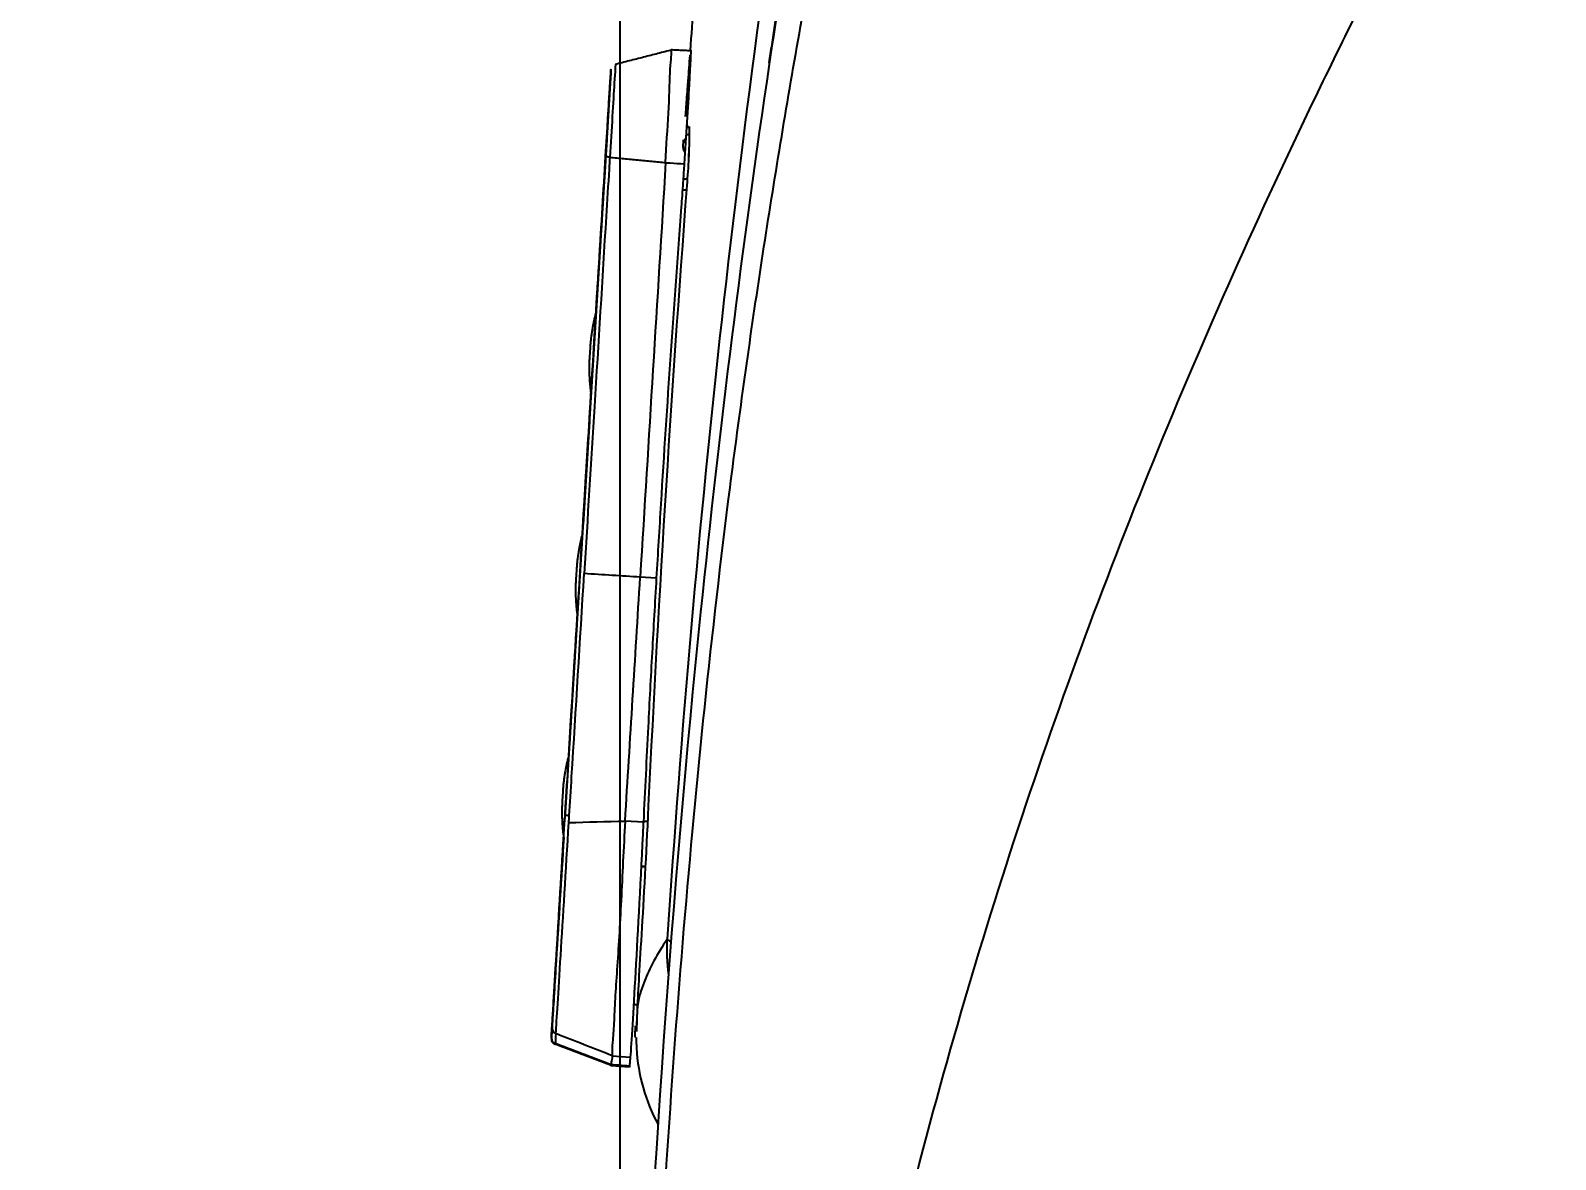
# Model space of a CAD drawing. Header units: millimetres. Extents: x 28 to 2363, y 8 to 1657.
# Drawn here: x 969.2 to 1096.7, y 1214.9 to 1309.3 of the extents above; entities that cross this region are included whole.
import ezdxf

# ---------------------------------------------------------------- set-up
doc = ezdxf.new("R2010")
doc.units = ezdxf.units.MM
doc.layers.get('Defpoints').update_dxf_attribs({"linetype": 'CONTINUOUS'})
doc.layers.add('1LINE', color=7, linetype='CONTINUOUS')
doc.styles.add('Annotative', font='malgun.ttf')
doc.dimstyles.new('WOO', dxfattribs={"dimtxt": 20, "dimasz": 2, "dimexe": 1.25, "dimexo": 0.3, "dimgap": 1, "dimtad": 1, "dimdec": 1, "dimzin": 1, "dimdsep": 46, "dimtxsty": 'Annotative', "dimcen": 0, "dimclrd": 1, "dimclre": 1, "dimclrt": 2, "dimadec": 0, "dimazin": 0, "dimtfac": 1, "dimtdec": 1, "dimtofl": 0, "dimtmove": 0, "dimatfit": 3, "dimfxl": 0, "dimarcsym": 0})

# ---------------------------------------------------------------- blocks, each defined once
blk = doc.blocks.new('*D14')
at = {"layer": '1LINE', "color": 1, "lineweight": -2}
for p, q in [((1018.46, 1128.39), (1018.46, 1432.02)), ((1417.8, 1144.1), (1417.8, 1432.02)), ((1020.46, 1430.77), (1415.8, 1430.77))]:
    blk.add_line(p, q, dxfattribs=at)
at = {"layer": '1LINE', "color": 1}
for points in [[(1020.46, 1431.1), (1020.46, 1430.44), (1018.46, 1430.77)], [(1415.8, 1431.1), (1415.8, 1430.44), (1417.8, 1430.77)]]:
    blk.add_solid(points, dxfattribs=at)
at = {"layer": 'Defpoints', "color": 0}
for p in [(1417.8, 1430.77), (1417.8, 1143.8), (1018.46, 1128.09)]:
    blk.add_point(p, dxfattribs=at)
at = {"layer": '1LINE', "color": 2, "insert": (1215.24, 1442.1), "char_height": 20, "attachment_point": 5, "style": 'Annotative'}
blk.add_mtext('400', dxfattribs=at)
blk = doc.blocks.new('*D16')
at = {"layer": '1LINE', "color": 1, "lineweight": -2}
for p, q in [((1047.72, 1371.29), (872.26, 1371.29)), ((873.51, 1369.29), (873.51, 849.16)), ((1218.37, 847.16), (872.26, 847.16))]:
    blk.add_line(p, q, dxfattribs=at)
at = {"layer": '1LINE', "color": 1}
for points in [[(873.18, 1369.29), (873.84, 1369.29), (873.51, 1371.29)], [(873.18, 849.16), (873.84, 849.16), (873.51, 847.16)]]:
    blk.add_solid(points, dxfattribs=at)
at = {"layer": 'Defpoints', "color": 0}
for p in [(1048.02, 1371.29), (873.51, 847.16), (1218.67, 847.16)]:
    blk.add_point(p, dxfattribs=at)
at = {"layer": '1LINE', "color": 2, "insert": (862.18, 1109.23), "char_height": 20, "attachment_point": 5, "rotation": 90, "style": 'Annotative'}
blk.add_mtext('525', dxfattribs=at)

msp = doc.modelspace()

# ---------------------------------------------------------------- linework, layer by layer
at = {"layer": '1LINE', "linetype": 'Continuous'}
for p, q in [((1017.63, 1304.89), (1017.24, 1298.5)), ((1024.25, 1300.57), (1023.98, 1300.57)), ((1017.24, 1298.5), (1013.85, 1243.43)), ((1023.68, 1295.99), (1024.01, 1295.99)), ((1024.08, 1296.86), (1023.74, 1296.86)), ((1015.95, 1282.77), (1015.9, 1282.02)), ((1014.81, 1264.19), (1014.76, 1263.44)), ((1021.49, 1263.51), (1020.14, 1263.6)), ((1013.66, 1245.64), (1013.62, 1244.89)), ((1020.41, 1243.11), (1018.88, 1243.2)), ((1020.41, 1243.19), (1020.76, 1243.19)), ((1020.57, 1239.41), (1020.22, 1239.41)), ((1013.09, 1231.23), (1012.73, 1225.27)), ((1019.58, 1227.86), (1019.91, 1227.86)), ((1017.8, 1223.58), (1019.31, 1223.46)), ((1017.72, 1222.77), (1019.24, 1222.65))]:
    msp.add_line(p, q, dxfattribs=at)
for centre, major_axis, ratio, start_param, end_param in [((1024.25, 1299.88), (-0.499, 0.027), 0.999847, 5.408921, 6.266006), ((1024.27, 1300.13), (0.5, -0.014), 0.999848, 1.598464, 2.070534), ((1024.27, 1300.13), (-0.365, -0.342), 0.999999, 3.958544, 4.416369), ((1024.23, 1299.48), (-0.499, 0.036), 0.901878, 0.000685, 0.874963), ((1024.39, 1233.26), (-2, 0.13), 0.219135, 0.125652, 0.578471), ((1013.21, 1224.98), (0.5, 0), 1, 3.080103, 4.303778)]:
    msp.add_ellipse(centre, major_axis=major_axis, ratio=ratio, start_param=start_param, end_param=end_param, dxfattribs=at)
for points, knots in [([(1218.67, 848.72), (1214.86, 848.79), (1207.5, 848.92), (1196.91, 850.05), (1185.19, 852), (1171.59, 855.4), (1155.8, 861.06), (1137.9, 869.76), (1123.14, 879.81), (1111.54, 889.73), (1101.21, 899.51), (1085.52, 916.55), (1070.28, 937.55), (1057.78, 959.14), (1049.23, 976.42), (1042.07, 993.56), (1036.96, 1008.12), (1033.49, 1019.34), (1031.03, 1028.14), (1028.73, 1037.29), (1024.72, 1055.62), (1022.07, 1074.42), (1020.59, 1092.99), (1019.86, 1105.43), (1019.4, 1121.04), (1019.41, 1139.81), (1019.85, 1159.2), (1020.5, 1177.9), (1021.56, 1202.8), (1023.49, 1233.28), (1026.62, 1264.04), (1030, 1288.46), (1032.99, 1306.85), (1035.82, 1322.06), (1038.11, 1333.51), (1039.24, 1338.84), (1039.74, 1341.22)], [0, 0, 0, 0, 0.018946, 0.036614, 0.053001, 0.078065, 0.106249, 0.136388, 0.176904, 0.194704, 0.212376, 0.247738, 0.30991, 0.340983, 0.371843, 0.405858, 0.433404, 0.448643, 0.464291, 0.478876, 0.49559, 0.55773, 0.57326, 0.588809, 0.62002, 0.651428, 0.682817, 0.717371, 0.745505, 0.808517, 0.872207, 0.904588, 0.937476, 0.970643, 0.986922, 1, 1, 1, 1]), ([(1089.01, 1328.45), (1088.02, 1326.51), (1085.79, 1322.16), (1081.05, 1312.85), (1072.46, 1295.45), (1061.23, 1269.85), (1049.73, 1237.78), (1040.45, 1204.26), (1033.55, 1169.12), (1028.51, 1132.82), (1027.24, 1101.69), (1029.18, 1076.81), (1031.54, 1058.22), (1035.03, 1039.69), (1039.69, 1021.29), (1045.28, 1003.21), (1054.24, 979.39), (1068.04, 951.01), (1085.71, 924.74), (1099.86, 908.07), (1108.58, 898.96), (1117.62, 890.12), (1129.72, 879.96), (1145.69, 869.74), (1159.98, 862.99), (1171.88, 858.62), (1182.03, 855.56), (1193.39, 853.01), (1205.96, 851.17), (1214.43, 850.8), (1218.67, 850.62)], [0, 0, 0, 0, 0.012507, 0.028169, 0.059983, 0.123214, 0.185248, 0.247141, 0.309619, 0.372607, 0.435239, 0.466362, 0.497482, 0.528744, 0.560227, 0.591849, 0.622902, 0.686811, 0.748464, 0.7798, 0.795457, 0.811186, 0.842678, 0.873857, 0.905195, 0.921072, 0.936872, 0.957903, 0.978899, 1, 1, 1, 1]), ([(1025.72, 1325.34), (1025.67, 1324.67), (1025.61, 1324.01), (1025.34, 1320.68), (1025.12, 1318.03), (1024.71, 1312.79), (1024.51, 1310.21), (1024.31, 1307.63)], [0, 0, 0, 0, 0.112584, 0.112584, 0.562921, 0.562921, 1, 1, 1, 1]), ([(1022.27, 1298.26), (1022.31, 1299.67), (1022.44, 1301.09), (1022.59, 1303.69), (1022.6, 1304.86), (1022.68, 1306.66), (1022.77, 1307.27), (1022.77, 1307.61), (1022.76, 1307.65), (1022.76, 1307.67)], [0, 0, 0, 0, 0.308457, 0.308457, 0.616914, 0.616914, 0.925371, 0.925371, 1, 1, 1, 1]), ([(1024.38, 1307.62), (1024.38, 1307.63), (1024.34, 1306.56), (1024.13, 1302.94), (1023.97, 1300.49), (1023.82, 1298.16)], [0, 0, 0, 0, 0.5, 0.5, 1, 1, 1, 1]), ([(1017.25, 1298.78), (1017.39, 1300.95), (1017.52, 1303.16), (1017.69, 1305.93), (1017.72, 1306.41), (1017.68, 1305.74)], [0, 0, 0, 0, 0.5, 0.5, 1, 1, 1, 1]), ([(1018.07, 1306.49), (1018.07, 1306.49), (1018.04, 1305.93), (1017.89, 1303.41), (1017.74, 1301), (1017.6, 1298.71)], [0, 0, 0, 0, 0.411547, 0.411547, 1, 1, 1, 1]), ([(1030.93, 1306.49), (1028.68, 1291.34), (1026.77, 1276.07), (1022.76, 1236.9), (1021.1, 1212.86), (1019.49, 1176.55), (1019.05, 1164.41), (1018.46, 1140.09), (1018.34, 1127.9), (1018.86, 1103.46), (1019.52, 1091.22), (1022.03, 1066.69), (1023.87, 1054.46), (1031.46, 1018.15), (1039.28, 994.43), (1055.02, 961.02), (1060.95, 950.22), (1074.35, 929.33), (1081.71, 919.42), (1093.73, 905.45), (1097.9, 900.93), (1106.6, 892.22), (1111.11, 888), (1125.41, 876.03), (1135.86, 869.16), (1158.22, 858.21), (1170.05, 854.06), (1194.01, 848.55), (1206.22, 847.16), (1218.67, 847.16)], [0, 0, 0, 0, 0.084728, 0.084728, 0.215481, 0.215481, 0.280857, 0.280857, 0.346234, 0.346234, 0.411611, 0.411611, 0.476987, 0.476987, 0.60774, 0.60774, 0.673117, 0.673117, 0.738494, 0.738494, 0.771182, 0.771182, 0.80387, 0.80387, 0.869247, 0.869247, 0.934623, 0.934623, 1, 1, 1, 1]), ([(1017.68, 1305.74), (1017.61, 1304.62), (1017.54, 1303.46), (1017.44, 1301.85), (1017.4, 1301.13), (1017.28, 1299.12), (1017.2, 1297.88), (1016.93, 1293.57), (1016.71, 1289.91), (1016.48, 1286.26), (1016.48, 1286.24), (1016.48, 1286.23)], [0, 0, 0, 0, 0.332917, 0.332917, 0.499376, 0.499376, 0.665834, 0.665834, 0.998752, 0.998752, 1, 1, 1, 1]), ([(1016.5, 1286.57), (1016.72, 1290.04), (1016.92, 1293.4), (1017.17, 1297.45), (1017.24, 1298.62), (1017.33, 1300.05), (1017.36, 1300.46), (1017.4, 1301.14), (1017.41, 1301.39), (1017.5, 1302.74), (1017.56, 1303.81), (1017.63, 1304.89)], [0, 0, 0, 0, 0.324216, 0.324216, 0.493162, 0.493162, 0.577635, 0.577635, 0.662108, 0.662108, 1, 1, 1, 1]), ([(1024.13, 1305.1), (1024.11, 1304.88), (1024.09, 1304.67), (1024.05, 1304.13), (1024.03, 1303.81), (1023.99, 1303.24), (1023.97, 1302.98), (1023.94, 1302.56), (1023.93, 1302.39), (1023.91, 1302.16), (1023.91, 1302.1), (1023.91, 1302.1)], [0, 0, 0, 0, 0.137305, 0.137305, 0.35355, 0.35355, 0.569222, 0.569222, 0.784614, 0.784614, 1, 1, 1, 1]), ([(1024.03, 1301.42), (1024.06, 1301.37), (1024.14, 1301.25), (1024.21, 1301.18), (1024.25, 1301.14)], [0, 0, 0, 0, 0.44284, 1, 1, 1, 1]), ([(1024.24, 1301.17), (1024.25, 1301.01), (1024.25, 1300.59), (1024.23, 1299.72), (1024.2, 1299), (1024.18, 1298.62)], [0, 0, 0, 0, 0.302731, 0.655178, 1, 1, 1, 1]), ([(1024.25, 1301.29), (1024.25, 1301.01), (1024.25, 1300.64), (1024.23, 1299.75), (1024.21, 1299.22), (1024.19, 1298.65)], [0, 0, 0, 0, 0.491443, 0.491443, 1, 1, 1, 1]), ([(1023.75, 1299.91), (1023.76, 1299.92), (1023.76, 1299.92), (1023.76, 1299.95), (1023.76, 1299.98), (1023.76, 1300.05), (1023.77, 1300.11), (1023.77, 1300.17)], [0, 0, 0, 0, 0.069, 0.069, 0.344999, 0.344999, 1, 1, 1, 1]), ([(1013.86, 1243.71), (1013.88, 1244.05), (1013.9, 1244.38), (1014.01, 1246.03), (1014.09, 1247.35), (1014.49, 1253.96), (1014.82, 1259.26), (1015.85, 1275.96), (1016.55, 1287.37), (1017.25, 1298.78)], [0, 0, 0, 0, 0.018013, 0.018013, 0.090066, 0.090066, 0.378275, 0.378275, 1, 1, 1, 1]), ([(1017.6, 1298.71), (1017.58, 1298.38), (1017.56, 1298.05), (1017.46, 1296.39), (1017.37, 1295.07), (1016.97, 1288.46), (1016.64, 1283.17), (1016.03, 1273.21), (1015.74, 1268.55), (1015.45, 1263.89)], [0, 0, 0, 0, 0.028487, 0.028487, 0.142435, 0.142435, 0.598226, 0.598226, 1, 1, 1, 1]), ([(1017.6, 1298.71), (1017.57, 1298.71), (1017.55, 1298.71), (1017.48, 1298.72), (1017.43, 1298.73), (1017.36, 1298.74), (1017.32, 1298.75), (1017.28, 1298.76), (1017.26, 1298.77), (1017.25, 1298.78), (1017.25, 1298.78), (1017.25, 1298.78)], [0, 0, 0, 0, 0.118926, 0.118926, 0.386325, 0.386325, 0.653725, 0.653725, 0.921126, 0.921126, 1, 1, 1, 1]), ([(1022.27, 1298.26), (1022.4, 1298.25), (1022.92, 1298.21), (1023.43, 1298.18), (1023.82, 1298.16)], [0, 0, 0, 0, 0.250117, 1, 1, 1, 1]), ([(1023.82, 1298.16), (1023.8, 1297.93), (1023.79, 1297.69), (1023.76, 1297.23), (1023.75, 1297), (1023.7, 1296.34), (1023.67, 1295.91), (1023.64, 1295.48)], [0, 0, 0, 0, 0.260148, 0.260148, 0.5203, 0.5203, 1, 1, 1, 1]), ([(1023.64, 1295.48), (1023.62, 1295.18), (1023.59, 1294.87), (1023.26, 1290.43), (1022.96, 1286.29), (1022.39, 1278.01), (1022.12, 1273.87), (1021.74, 1267.65), (1021.61, 1265.58), (1021.49, 1263.51)], [0, 0, 0, 0, 0.028845, 0.028845, 0.417307, 0.417307, 0.80577, 0.80577, 1, 1, 1, 1]), ([(1015.34, 1267.66), (1015.49, 1270.16), (1015.73, 1274.02), (1015.97, 1277.88), (1016.05, 1279.24)], [0, 0, 0, 0, 0.647735, 1, 1, 1, 1]), ([(1016.02, 1278.69), (1015.95, 1277.57), (1015.88, 1276.45), (1015.66, 1272.88), (1015.51, 1270.44), (1015.36, 1267.99)], [0, 0, 0, 0, 0.314322, 0.314322, 1, 1, 1, 1]), ([(1018.88, 1243.2), (1019.3, 1250), (1019.72, 1256.8), (1020.14, 1263.6), (1020.14, 1263.6), (1020.14, 1263.6)], [0, 0, 0, 0, 0.999986, 0.999986, 1, 1, 1, 1]), ([(1021.49, 1263.51), (1021.37, 1261.44), (1021.25, 1259.37), (1021.02, 1255.23), (1020.91, 1253.15), (1020.67, 1248.42), (1020.53, 1245.77), (1020.41, 1243.11)], [0, 0, 0, 0, 0.304632, 0.304632, 0.609264, 0.609264, 1, 1, 1, 1]), ([(1012.77, 1225.95), (1012.84, 1227.09), (1012.98, 1229.42), (1013.37, 1235.74), (1013.61, 1239.61), (1013.86, 1243.71)], [0, 0, 0, 0, 0.5, 0.5, 1, 1, 1, 1]), ([(1014.21, 1243.64), (1014.15, 1243.65), (1014.09, 1243.65), (1014, 1243.67), (1013.97, 1243.67), (1013.91, 1243.69), (1013.89, 1243.7), (1013.87, 1243.71), (1013.86, 1243.71), (1013.86, 1243.71)], [0, 0, 0, 0, 0.293377, 0.293377, 0.560343, 0.560343, 0.827309, 0.827309, 1, 1, 1, 1]), ([(1012.73, 1225.27), (1012.74, 1225.45), (1012.75, 1225.61), (1012.78, 1226.19), (1012.81, 1226.58), (1012.9, 1228.04), (1012.98, 1229.35), (1013.28, 1234.27), (1013.55, 1238.71), (1013.85, 1243.43)], [0, 0, 0, 0, 0.125, 0.125, 0.25, 0.25, 0.5, 0.5, 1, 1, 1, 1]), ([(1013.09, 1225.43), (1013.16, 1226.54), (1013.3, 1228.83), (1013.69, 1235.13), (1013.92, 1239), (1014.17, 1243.08)], [0, 0, 0, 0, 0.5, 0.5, 1, 1, 1, 1]), ([(1018.88, 1243.2), (1018.75, 1240.95), (1018.65, 1238.67), (1018.44, 1234.48), (1018.32, 1232.51), (1018.14, 1229.91), (1018.08, 1229.1), (1018, 1227.61), (1017.97, 1226.93), (1017.92, 1225.7), (1017.87, 1225.17), (1017.79, 1224.26), (1017.81, 1223.88), (1017.8, 1223.58)], [0, 0, 0, 0, 0.25, 0.25, 0.5, 0.5, 0.625, 0.625, 0.75, 0.75, 0.875, 0.875, 1, 1, 1, 1]), ([(1020.4, 1242.96), (1020.18, 1238.38), (1019.94, 1234.07), (1019.55, 1227.17), (1019.4, 1224.64), (1019.31, 1223.46)], [0, 0, 0, 0, 0.5, 0.5, 1, 1, 1, 1]), ([(1020.74, 1242.81), (1020.56, 1239.02), (1020.35, 1235.46), (1020.01, 1229.85), (1019.9, 1227.88), (1019.88, 1227.08)], [0, 0, 0, 0, 0.5, 0.5, 1, 1, 1, 1]), ([(1022.4, 1233.34), (1021.56, 1232.1), (1020.92, 1230.87), (1020.08, 1228.78), (1019.9, 1227.88), (1019.88, 1227.08)], [0, 0, 0, 0, 0.5, 0.5, 1, 1, 1, 1]), ([(1013.11, 1231.55), (1013, 1229.65), (1012.88, 1227.8), (1012.73, 1225.37), (1012.7, 1224.79), (1012.72, 1225.09)], [0, 0, 0, 0, 0.5, 0.5, 1, 1, 1, 1]), ([(1019.84, 1226.31), (1019.84, 1226.31), (1019.84, 1226.3), (1019.84, 1226.24), (1019.84, 1226.15), (1019.83, 1225.93), (1019.82, 1225.78), (1019.82, 1225.61)], [0, 0, 0, 0, 0.179833, 0.179833, 0.589894, 0.589894, 1, 1, 1, 1]), ([(1019.86, 1226.68), (1019.86, 1226.66), (1019.86, 1226.64), (1019.85, 1226.51), (1019.85, 1226.41), (1019.84, 1226.31)], [0, 0, 0, 0, 0.187149, 0.187149, 1, 1, 1, 1]), ([(1012.72, 1225.09), (1012.73, 1224.98), (1012.75, 1224.76), (1012.94, 1224.65), (1013.04, 1224.6)], [0, 0, 0, 0, 0.500107, 1, 1, 1, 1]), ([(1019.81, 1225.11), (1019.81, 1225.07), (1019.81, 1225.04), (1019.81, 1224.75), (1019.82, 1224.49), (1019.83, 1224.23)], [0, 0, 0, 0, 0.136866, 0.136866, 1, 1, 1, 1]), ([(1017.8, 1223.58), (1017.8, 1223.55), (1017.8, 1223.51), (1017.79, 1223.43), (1017.79, 1223.4), (1017.79, 1223.37), (1017.79, 1223.36), (1017.78, 1223.33), (1017.78, 1223.31), (1017.78, 1223.28), (1017.77, 1223.26), (1017.76, 1223.22), (1017.76, 1223.2), (1017.75, 1223.17), (1017.75, 1223.16), (1017.74, 1223.14), (1017.74, 1223.12), (1017.73, 1223.1), (1017.73, 1223.09), (1017.73, 1223.08), (1017.73, 1223.07), (1017.72, 1223.06), (1017.72, 1223.06), (1017.72, 1223.04), (1017.72, 1223.03), (1017.71, 1223), (1017.71, 1222.99), (1017.71, 1222.97), (1017.71, 1222.96), (1017.71, 1222.93), (1017.71, 1222.92), (1017.71, 1222.87), (1017.72, 1222.84), (1017.73, 1222.83)], [0, 0, 0, 0, 0.125, 0.125, 0.1875, 0.1875, 0.25, 0.25, 0.3125, 0.3125, 0.375, 0.375, 0.4375, 0.4375, 0.5, 0.5, 0.5625, 0.5625, 0.59375, 0.59375, 0.625, 0.625, 0.65625, 0.65625, 0.6875, 0.6875, 0.75, 0.75, 0.8125, 0.8125, 0.875, 0.875, 1, 1, 1, 1]), ([(1019.31, 1223.46), (1019.3, 1223.36), (1019.29, 1223.27), (1019.28, 1223.12), (1019.28, 1223.05), (1019.26, 1222.88), (1019.25, 1222.79), (1019.25, 1222.71)], [0, 0, 0, 0, 0.282283, 0.282283, 0.564532, 0.564532, 1, 1, 1, 1]), ([(1017.73, 1222.83), (1017.73, 1222.82), (1017.73, 1222.82), (1017.72, 1222.81), (1017.72, 1222.8), (1017.72, 1222.79), (1017.72, 1222.78), (1017.72, 1222.77)], [0, 0, 0, 0, 0.251043, 0.251043, 0.502086, 0.502086, 1, 1, 1, 1]), ([(1019.25, 1222.71), (1018.94, 1222.73), (1018.64, 1222.76), (1018.14, 1222.8), (1017.93, 1222.81), (1017.73, 1222.83)], [0, 0, 0, 0, 0.595941, 0.595941, 1, 1, 1, 1]), ([(1019.24, 1222.65), (1019.24, 1222.65), (1019.24, 1222.66), (1019.24, 1222.67), (1019.24, 1222.67), (1019.24, 1222.69), (1019.25, 1222.7), (1019.25, 1222.71)], [0, 0, 0, 0, 0.250299, 0.250299, 0.500598, 0.500598, 1, 1, 1, 1])]:
    msp.add_open_spline(points, degree=3, knots=knots, dxfattribs=at)
for points, degree in [([(1033.93, 1336.08), (1028.4, 1302.42), (1024.72, 1268.16), (1022.4, 1233.34)], 3), ([(1034.83, 1331.2), (1032.71, 1318.97), (1030.91, 1306.59)], 2), ([(1034.89, 1331.07), (1033.47, 1322.91), (1032.15, 1314.72), (1030.93, 1306.49)], 3), ([(1022.81, 1307.68), (1018.04, 1306.46)], 1), ([(1024.44, 1307.6), (1022.74, 1307.68)], 1), ([(1024.29, 1307.24), (1024.23, 1306.53), (1024.18, 1305.81), (1024.13, 1305.1)], 3), ([(1023.73, 1299.51), (1023.74, 1299.65), (1023.75, 1299.78), (1023.75, 1299.91)], 3), ([(1023.77, 1300.17), (1023.77, 1300.17), (1023.77, 1300.17)], 2), ([(1017.6, 1298.71), (1022.27, 1298.26)], 1), ([(1024.19, 1298.65), (1024.15, 1297.92), (1024.1, 1297.13), (1024.04, 1296.35)], 3), ([(1022.27, 1298.26), (1021.56, 1286.7), (1020.85, 1275.15), (1020.14, 1263.6)], 3), ([(1023.83, 1298.27), (1023.82, 1298.23), (1023.82, 1298.19), (1023.82, 1298.16)], 3), ([(1024.04, 1296.35), (1022.69, 1278.52), (1021.59, 1260.67), (1020.74, 1242.81)], 3), ([(1016.41, 1285.63), (1016.04, 1284.23), (1015.95, 1282.77)], 2), ([(1015.9, 1282.02), (1015.81, 1280.52), (1016.01, 1279.04)], 2), ([(1015.26, 1267.05), (1014.9, 1265.65), (1014.81, 1264.19)], 2), ([(1015.31, 1267.19), (1015.31, 1267.28), (1015.32, 1267.38), (1015.33, 1267.47)], 3), ([(1014.41, 1246.9), (1014.76, 1252.56), (1015.11, 1258.22), (1015.45, 1263.89)], 3), ([(1020.14, 1263.6), (1018.58, 1263.69), (1017.02, 1263.79), (1015.45, 1263.89)], 3), ([(1014.76, 1263.44), (1014.67, 1261.94), (1014.87, 1260.46)], 2), ([(1014.2, 1249.27), (1014.44, 1253.04), (1014.67, 1256.81), (1014.9, 1260.58)], 3), ([(1014.88, 1260.25), (1014.66, 1256.62), (1014.43, 1252.99), (1014.21, 1249.35)], 3), ([(1014.12, 1248.5), (1013.75, 1247.1), (1013.66, 1245.64)], 2), ([(1014.21, 1243.64), (1014.27, 1244.73), (1014.34, 1245.81), (1014.41, 1246.9)], 3), ([(1013.62, 1244.89), (1013.53, 1243.39), (1013.73, 1241.91)], 2), ([(1014.17, 1243.08), (1014.18, 1243.26), (1014.2, 1243.45), (1014.21, 1243.64)], 3), ([(1014.17, 1243.08), (1015.74, 1243.12), (1017.31, 1243.16), (1018.88, 1243.2)], 3), ([(1020.41, 1243.11), (1020.4, 1243.06), (1020.4, 1243.01), (1020.4, 1242.96)], 3), ([(1013.09, 1231.23), (1013.31, 1234.81), (1013.53, 1238.38), (1013.75, 1241.96)], 3), ([(1013.75, 1241.84), (1013.54, 1238.41), (1013.33, 1234.98), (1013.11, 1231.55)], 3), ([(1020.57, 1239.35), (1020.45, 1239.37), (1020.34, 1239.38), (1020.22, 1239.39)], 3), ([(1022.4, 1233.34), (1022.34, 1232.34), (1022.37, 1231.34), (1022.5, 1230.36)], 3), ([(1019.88, 1227.08), (1019.87, 1226.87), (1019.87, 1226.74), (1019.86, 1226.7)], 3), ([(1012.72, 1225.09), (1012.73, 1225.28), (1012.74, 1225.54), (1012.77, 1225.95)], 3), ([(1012.77, 1225.95), (1012.76, 1225.73), (1012.89, 1225.51), (1013.09, 1225.43)], 3), ([(1019.73, 1226.08), (1019.69, 1225.48), (1019.71, 1225.11)], 2), ([(1019.84, 1226.07), (1019.83, 1225.92), (1019.83, 1225.76), (1019.82, 1225.61)], 3), ([(1019.86, 1226.68), (1019.86, 1226.47), (1019.85, 1226.27), (1019.84, 1226.07)], 3), ([(1019.86, 1226.7), (1019.86, 1226.69), (1019.86, 1226.69), (1019.86, 1226.68)], 3), ([(1013.01, 1224.58), (1017.72, 1222.8)], 1), ([(1013.09, 1225.43), (1013.06, 1225.04), (1013.05, 1224.78), (1013.04, 1224.6)], 3), ([(1013.04, 1224.6), (1013.04, 1224.59), (1013.04, 1224.58), (1013.04, 1224.57)], 3), ([(1017.73, 1222.83), (1013.04, 1224.6)], 1), ([(1017.8, 1223.58), (1016.23, 1224.2), (1014.66, 1224.81), (1013.09, 1225.43)], 3), ([(1019.83, 1224.23), (1019.95, 1221.98), (1020.58, 1219.78), (1021.64, 1217.82)], 3), ([(1017.72, 1222.77), (1017.71, 1222.71), (1017.72, 1222.72), (1017.73, 1222.8)], 3), ([(1017.72, 1222.8), (1017.78, 1222.78)], 1), ([(1019.25, 1222.7), (1019.33, 1222.7)], 1)]:
    msp.add_open_spline(points, degree=degree, dxfattribs=at)

# ---------------------------------------------------------------- dimensions: what is measured, and where the dimension line sits
at = {"layer": '1LINE'}
dim = msp.add_linear_dim(base=(1417.8, 1430.77), p1=(1018.46, 1128.09), p2=(1417.8, 1143.8), text='400', dimstyle='WOO', override={"dimdec": 0}, dxfattribs=at)
dim.commit()
dim.dimension.update_dxf_attribs({"geometry": '*D14', "text_midpoint": (1215.24, 1430.77), "dimtype": 160})
dim = msp.add_linear_dim(base=(873.51, 847.16), p1=(1048.02, 1371.29), p2=(1218.67, 847.16), angle=90, text='525', dimstyle='WOO', override={"dimdec": 0}, dxfattribs=at)
dim.commit()
dim.dimension.update_dxf_attribs({"geometry": '*D16', "text_midpoint": (862.18, 1109.23)})

doc.saveas('drawing.dxf')
